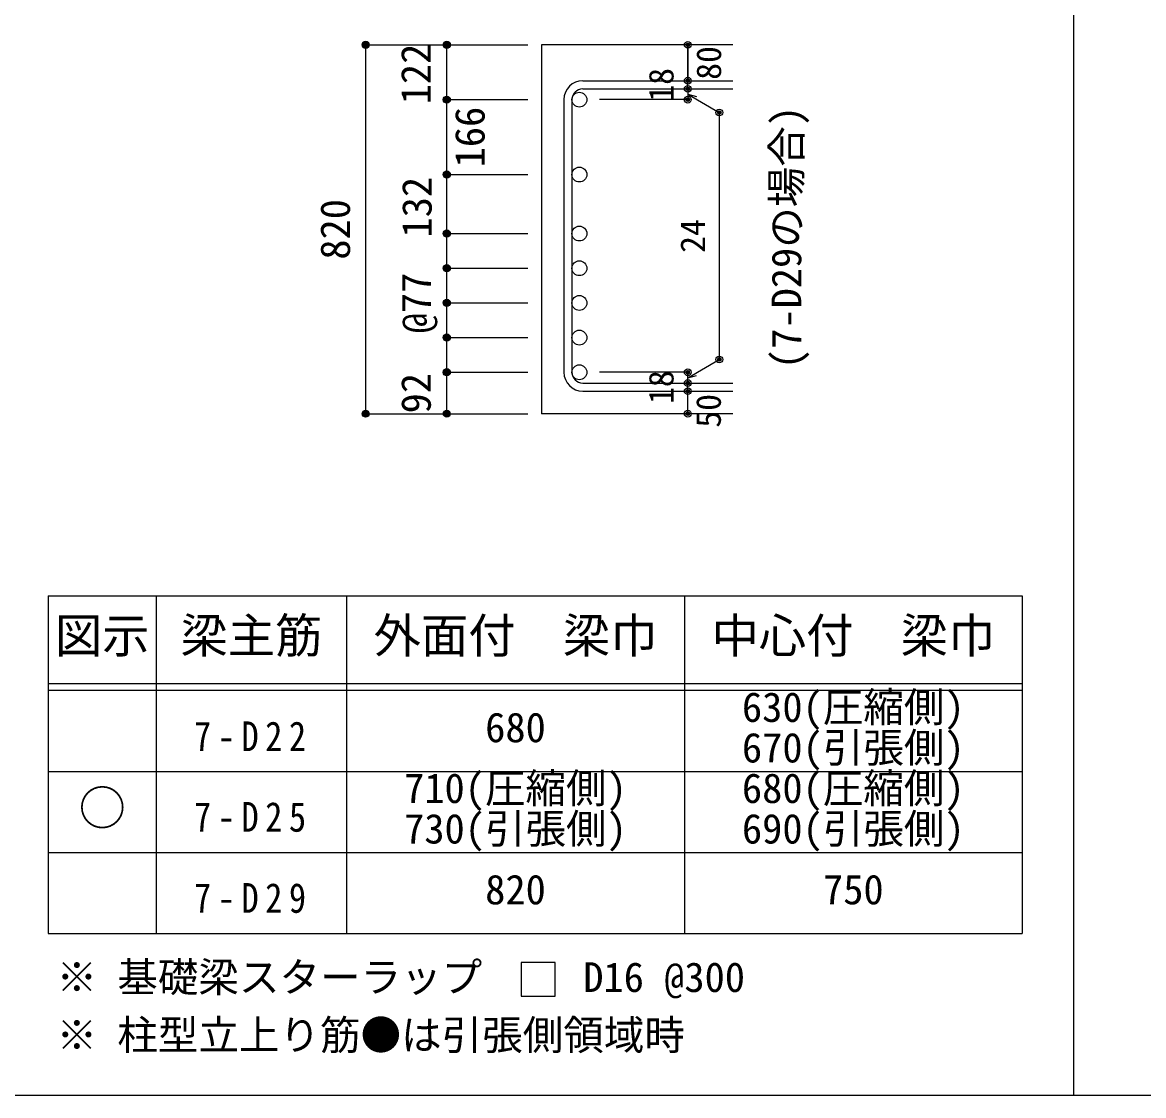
# Model space of a CAD drawing. Units: millimetres at full size, sheet at 1:30, with parts at other scales. Extents: x -5973 to 5954, y -4195 to 4201.
# Drawn here: x -3458 to -969, y -4195 to -1812 of the extents above; entities that cross this region are included whole.
import ezdxf
from ezdxf.enums import TextEntityAlignment as Align

# ---------------------------------------------------------------- set-up
doc = ezdxf.new("R2010")
doc.units = ezdxf.units.MM
doc.header["$LTSCALE"] = 30
doc.header["$PDMODE"] = 32
doc.header["$PDSIZE"] = 15
for name, color, linetype in [('0-1_躯体線', 2, 'Continuous'), ('0-5_基礎梁筋', 7, 'Continuous'), ('0-6_スタラップ筋', 7, 'Continuous'), ('0-7_文字', 4, 'Continuous'), ('0-D_寸法', 4, 'Continuous'), ('6-7_文字', 7, 'Continuous'), ('6-E_枠', 7, 'Continuous'), ('F-0_枠', 6, 'Continuous')]:
    doc.layers.add(name, color=color, linetype=linetype)
doc.styles.add('ＭＳ ゴシック', font='')
doc.styles.get('ＭＳ ゴシック').set_extended_font_data('MS Gothic')

msp = doc.modelspace()

# ---------------------------------------------------------------- linework, layer by layer
at = {"layer": '0-1_躯体線'}
for p, q in [((-1880.8, -1862.23), (-2305.8, -1862.23)), ((-2305.8, -1862.23), (-2305.8, -2681.23)), ((-1880.8, -2681.23), (-2305.8, -2681.23))]:
    msp.add_line(p, q, dxfattribs=at)
at = {"layer": '0-5_基礎梁筋', "color": 3}
for centre in [(-2221.3, -1983.93), (-2221.3, -2150.23), (-2221.3, -2281.23), (-2221.3, -2358.23), (-2221.3, -2435.23), (-2221.3, -2512.23), (-2221.3, -2589.23)]:
    msp.add_circle(centre, 16.5, dxfattribs=at)
at = {"layer": '0-6_スタラップ筋'}
for p, q in [((-2213.8, -1941.93), (-1880.8, -1941.93)), ((-2213.8, -1959.93), (-1880.8, -1959.93)), ((-2255.8, -1983.93), (-2255.8, -2589.23)), ((-2237.8, -1983.93), (-2237.8, -2589.23)), ((-2213.8, -2613.23), (-1880.8, -2613.23)), ((-2213.8, -2631.23), (-1880.8, -2631.23))]:
    msp.add_line(p, q, dxfattribs=at)
for centre, radius, start, end in [((-2213.8, -1983.93), 42, 90, 180), ((-2213.8, -1983.93), 24, 90, 180), ((-2213.8, -2589.23), 42, 180, 270), ((-2213.8, -2589.23), 24, 180, 270)]:
    msp.add_arc(centre, radius, start, end, dxfattribs=at)
at = {"layer": '0-D_寸法'}
for p, q in [((-2695.8, -1862.23), (-2515.8, -1862.23)), ((-2695.8, -1862.23), (-2515.8, -1862.23)), ((-2695.8, -1862.23), (-2695.8, -2681.23)), ((-2515.8, -1862.23), (-2335.8, -1862.23)), ((-2515.8, -1862.23), (-2335.8, -1862.23)), ((-2515.8, -2681.23), (-2515.8, -1862.23)), ((-1980.8, -1941.93), (-1980.8, -1862.23)), ((-1980.8, -1862.23), (-1980.8, -1941.93)), ((-1980.8, -1959.93), (-1980.8, -1941.93)), ((-1980.8, -1959.93), (-1980.8, -1983.93)), ((-2515.8, -1983.93), (-2335.8, -1983.93)), ((-2515.8, -1983.93), (-2335.8, -1983.93)), ((-1980.8, -1983.93), (-2176.89, -1983.93)), ((-1980.8, -1971.93), (-1910.74, -2012.38)), ((-1980.8, -1971.93), (-1961.48, -1977.1)), ((-1910.74, -2012.38), (-1910.74, -2560.78)), ((-2515.8, -2150.23), (-2335.8, -2150.23)), ((-2515.8, -2150.23), (-2335.8, -2150.23)), ((-2515.8, -2281.23), (-2335.8, -2281.23)), ((-2515.8, -2358.23), (-2335.8, -2358.23)), ((-2515.8, -2435.23), (-2335.8, -2435.23)), ((-2515.8, -2512.23), (-2335.8, -2512.23)), ((-1980.8, -2601.23), (-1910.74, -2560.78)), ((-2515.8, -2589.23), (-2335.8, -2589.23)), ((-1980.8, -2589.23), (-2176.89, -2589.23)), ((-1980.8, -2613.23), (-1980.8, -2589.23)), ((-1980.8, -2601.23), (-1961.48, -2596.05)), ((-1980.8, -2631.23), (-1980.8, -2613.23)), ((-1980.8, -2681.23), (-1980.8, -2631.23)), ((-2695.8, -2681.23), (-2515.8, -2681.23)), ((-2515.8, -2681.23), (-2335.8, -2681.23))]:
    msp.add_line(p, q, dxfattribs=at)
for centre, radius in [((-2695.8, -1862.23), 8), ((-2695.8, -1862.23), 7.2), ((-2695.8, -1862.23), 6.4), ((-2695.8, -1862.23), 5.6), ((-2695.8, -1862.23), 4.8), ((-2695.8, -1862.23), 4), ((-2695.8, -1862.23), 3.2), ((-2695.8, -1862.23), 2.4), ((-2695.8, -1862.23), 1.6), ((-2695.8, -1862.23), 0.8), ((-2515.8, -1862.23), 8), ((-2515.8, -1862.23), 7.2), ((-2515.8, -1862.23), 6.4), ((-2515.8, -1862.23), 5.6), ((-2515.8, -1862.23), 4.8), ((-2515.8, -1862.23), 4), ((-2515.8, -1862.23), 3.2), ((-2515.8, -1862.23), 2.4), ((-2515.8, -1862.23), 0.8), ((-1980.8, -1862.23), 4), ((-1980.8, -1862.23), 3.6), ((-1980.8, -1862.23), 3.2), ((-1980.8, -1862.23), 2.8), ((-1980.8, -1862.23), 2.4), ((-1980.8, -1862.23), 2), ((-1980.8, -1862.23), 1.6), ((-1980.8, -1862.23), 1.2), ((-1980.8, -1862.23), 0.8), ((-1980.8, -1862.23), 0.4), ((-1980.8, -1941.93), 4), ((-1980.8, -1941.93), 3.6), ((-1980.8, -1941.93), 3.2), ((-1980.8, -1941.93), 2.8), ((-1980.8, -1941.93), 2.4), ((-1980.8, -1941.93), 2), ((-1980.8, -1941.93), 1.6), ((-1980.8, -1941.93), 1.2), ((-1980.8, -1941.93), 0.8), ((-1980.8, -1959.93), 4), ((-1980.8, -1959.93), 3.6), ((-1980.8, -1959.93), 3.2), ((-1980.8, -1959.93), 2.8), ((-1980.8, -1959.93), 2.4), ((-1980.8, -1959.93), 2), ((-1980.8, -1959.93), 1.6), ((-1980.8, -1959.93), 1.2), ((-1980.8, -1959.93), 0.8), ((-1980.8, -1941.93), 0.4), ((-1980.8, -1959.93), 0.4), ((-2515.8, -1983.93), 8), ((-2515.8, -1983.93), 7.2), ((-2515.8, -1983.93), 6.4), ((-2515.8, -1983.93), 5.6), ((-2515.8, -1983.93), 4.8), ((-2515.8, -1983.93), 4), ((-2515.8, -1983.93), 3.2), ((-2515.8, -1983.93), 2.4), ((-2515.8, -1983.93), 1.6), ((-2515.8, -1983.93), 0.8), ((-1980.8, -1983.93), 4), ((-1980.8, -1983.93), 3.6), ((-1980.8, -1983.93), 3.2), ((-1980.8, -1983.93), 2.8), ((-1980.8, -1983.93), 2.4), ((-1980.8, -1983.93), 2), ((-1980.8, -1983.93), 1.6), ((-1980.8, -1983.93), 1.2), ((-1980.8, -1983.93), 0.8), ((-1980.8, -1983.93), 0.4), ((-1910.74, -2012.38), 4), ((-1910.74, -2012.38), 3.6), ((-1910.74, -2012.38), 3.2), ((-1910.74, -2012.38), 2.8), ((-1910.74, -2012.38), 2.4), ((-1910.74, -2012.38), 2), ((-1910.74, -2012.38), 1.6), ((-1910.74, -2012.38), 1.2), ((-1910.74, -2012.38), 0.8), ((-1910.74, -2012.38), 0.4), ((-2515.8, -2150.23), 8), ((-2515.8, -2150.23), 7.2), ((-2515.8, -2150.23), 6.4), ((-2515.8, -2150.23), 5.6), ((-2515.8, -2150.23), 4.8), ((-2515.8, -2150.23), 4), ((-2515.8, -2150.23), 3.2), ((-2515.8, -2150.23), 2.4), ((-2515.8, -2150.23), 1.6), ((-2515.8, -2150.23), 0.8), ((-2515.8, -2281.23), 8), ((-2515.8, -2281.23), 7.2), ((-2515.8, -2281.23), 6.4), ((-2515.8, -2281.23), 5.6), ((-2515.8, -2281.23), 4.8), ((-2515.8, -2281.23), 4), ((-2515.8, -2281.23), 3.2), ((-2515.8, -2281.23), 2.4), ((-2515.8, -2281.23), 1.6), ((-2515.8, -2281.23), 0.8), ((-2515.8, -2358.23), 8), ((-2515.8, -2358.23), 7.2), ((-2515.8, -2358.23), 6.4), ((-2515.8, -2358.23), 5.6), ((-2515.8, -2358.23), 4.8), ((-2515.8, -2358.23), 4), ((-2515.8, -2358.23), 3.2), ((-2515.8, -2358.23), 2.4), ((-2515.8, -2358.23), 1.6), ((-2515.8, -2358.23), 0.8), ((-2515.8, -2435.23), 8), ((-2515.8, -2435.23), 7.2), ((-2515.8, -2435.23), 6.4), ((-2515.8, -2435.23), 5.6), ((-2515.8, -2435.23), 4.8), ((-2515.8, -2435.23), 4), ((-2515.8, -2435.23), 3.2), ((-2515.8, -2435.23), 2.4), ((-2515.8, -2435.23), 1.6), ((-2515.8, -2435.23), 0.8), ((-2515.8, -2512.23), 8), ((-2515.8, -2512.23), 7.2), ((-2515.8, -2512.23), 6.4), ((-2515.8, -2512.23), 5.6), ((-2515.8, -2512.23), 4.8), ((-2515.8, -2512.23), 4), ((-2515.8, -2512.23), 3.2), ((-2515.8, -2512.23), 2.4), ((-2515.8, -2512.23), 1.6), ((-2515.8, -2512.23), 0.8), ((-1910.74, -2560.78), 4), ((-1910.74, -2560.78), 3.6), ((-1910.74, -2560.78), 3.2), ((-1910.74, -2560.78), 2.8), ((-1910.74, -2560.78), 2.4), ((-1910.74, -2560.78), 2), ((-1910.74, -2560.78), 1.6), ((-1910.74, -2560.78), 1.2), ((-1910.74, -2560.78), 0.8), ((-1910.74, -2560.78), 0.4), ((-2515.8, -2589.23), 8), ((-2515.8, -2589.23), 7.2), ((-2515.8, -2589.23), 6.4), ((-2515.8, -2589.23), 5.6), ((-2515.8, -2589.23), 4.8), ((-2515.8, -2589.23), 4), ((-2515.8, -2589.23), 3.2), ((-2515.8, -2589.23), 2.4), ((-2515.8, -2589.23), 1.6), ((-2515.8, -2589.23), 0.8), ((-1980.8, -2589.23), 4), ((-1980.8, -2589.23), 3.6), ((-1980.8, -2589.23), 3.2), ((-1980.8, -2589.23), 2.8), ((-1980.8, -2589.23), 2.4), ((-1980.8, -2589.23), 2), ((-1980.8, -2589.23), 1.6), ((-1980.8, -2589.23), 1.2), ((-1980.8, -2589.23), 0.8), ((-1980.8, -2613.23), 4), ((-1980.8, -2613.23), 3.6), ((-1980.8, -2613.23), 3.2), ((-1980.8, -2613.23), 2.8), ((-1980.8, -2613.23), 2.4), ((-1980.8, -2613.23), 2), ((-1980.8, -2613.23), 1.6), ((-1980.8, -2613.23), 1.2), ((-1980.8, -2613.23), 0.8), ((-1980.8, -2589.23), 0.4), ((-1980.8, -2613.23), 0.4), ((-1980.8, -2631.23), 4), ((-1980.8, -2631.23), 3.6), ((-1980.8, -2631.23), 3.2), ((-1980.8, -2631.23), 2.8), ((-1980.8, -2631.23), 2.4), ((-1980.8, -2631.23), 2), ((-1980.8, -2631.23), 1.6), ((-1980.8, -2631.23), 1.2), ((-1980.8, -2631.23), 0.8), ((-1980.8, -2631.23), 0.4), ((-2695.8, -2681.23), 7.2), ((-2695.8, -2681.23), 6.4), ((-2695.8, -2681.23), 5.6), ((-2695.8, -2681.23), 4.8), ((-2695.8, -2681.23), 4), ((-2695.8, -2681.23), 3.2), ((-2695.8, -2681.23), 2.4), ((-2695.8, -2681.23), 1.6), ((-2695.8, -2681.23), 0.8), ((-2515.8, -2681.23), 7.2), ((-2515.8, -2681.23), 6.4), ((-2515.8, -2681.23), 5.6), ((-2515.8, -2681.23), 4.8), ((-2515.8, -2681.23), 4), ((-2515.8, -2681.23), 3.2), ((-2515.8, -2681.23), 2.4), ((-2515.8, -2681.23), 1.6), ((-2515.8, -2681.23), 0.8), ((-1980.8, -2681.23), 4), ((-1980.8, -2681.23), 3.6), ((-1980.8, -2681.23), 3.2), ((-1980.8, -2681.23), 2.8), ((-1980.8, -2681.23), 2.4), ((-1980.8, -2681.23), 2), ((-1980.8, -2681.23), 1.6), ((-1980.8, -2681.23), 1.2), ((-1980.8, -2681.23), 0.8), ((-1980.8, -2681.23), 0.4)]:
    msp.add_circle(centre, radius, dxfattribs=at)
at = {"layer": '0-D_寸法', "color": 7}
for p in [(-2695.8, -1862.23), (-2515.8, -1862.23), (-1980.8, -1862.23), (-1980.8, -1941.93), (-1980.8, -1959.93), (-2515.8, -1983.93), (-1980.8, -1983.93), (-1910.74, -2012.38), (-2515.8, -2150.23), (-2515.8, -2281.23), (-2515.8, -2281.23), (-2515.8, -2358.23), (-2515.8, -2358.23), (-2515.8, -2435.23), (-2515.8, -2435.23), (-2515.8, -2512.23), (-2515.8, -2512.23), (-1910.74, -2560.78), (-2515.8, -2589.23), (-2515.8, -2589.23), (-1980.8, -2589.23), (-1980.8, -2589.23), (-1980.8, -2613.23), (-1980.8, -2631.23), (-2695.8, -2681.23), (-2515.8, -2681.23), (-1980.8, -2681.23)]:
    msp.add_point(p, dxfattribs=at)
at = {"layer": '6-7_文字'}
msp.add_lwpolyline([(-2350.24, -3974.75), (-2275.24, -3974.75), (-2275.24, -3899.75), (-2350.24, -3899.75)], close=True, dxfattribs=at)
at = {"layer": '6-E_枠', "color": 3}
for p, q in [((-3400.52, -3085.43), (-3400.52, -3835.43)), ((-3400.52, -3085.43), (-1238, -3085.43)), ((-1238, -3085.43), (-1238, -3835.43)), ((-3400.52, -3835.43), (-1238, -3835.43))]:
    msp.add_line(p, q, dxfattribs=at)
at = {"layer": '6-E_枠'}
for p, q in [((-3160.52, -3085.43), (-3160.52, -3835.43)), ((-2738, -3085.43), (-2738, -3835.43)), ((-1988, -3085.43), (-1988, -3835.43)), ((-3400.52, -3280.43), (-1238, -3280.43)), ((-3400.52, -3295.43), (-1238, -3295.43)), ((-3400.52, -3475.43), (-1238, -3475.43)), ((-3400.52, -3655.43), (-1238, -3655.43))]:
    msp.add_line(p, q, dxfattribs=at)
at = {"layer": 'F-0_枠', "color": 2}
msp.add_line((-1124.64, 4201.15), (-1124.64, -4195.24), dxfattribs=at)
at = {"layer": 'F-0_枠'}
msp.add_line((5954.1, -4195.24), (-5972.88, -4195.24), dxfattribs=at)

# ---------------------------------------------------------------- texts
at = {"layer": '0-7_文字', "color": 7, "style": 'ＭＳ ゴシック'}
msp.add_text('(7-D29の場合)', height=65.98, rotation=90, dxfattribs=at).set_placement((-1708.91, -2582.1), align=Align.BOTTOM_LEFT)
at = {"layer": '0-D_寸法', "style": 'ＭＳ ゴシック'}
for s, height, p in [('122', 65.98, (-2531.74, -1994.3)), ('80', 54.99, (-1890.2, -1939.83)), ('18', 54.99, (-1995.8, -1988.43)), ('166', 65.98, (-2411.9, -2134.34)), ('132', 65.98, (-2529.44, -2290)), ('820', 65.98, (-2710.8, -2339.23)), ('24', 54.99, (-1925.74, -2324.08)), ('@77', 65.98, (-2530.8, -2502.73)), ('92', 65.98, (-2531.49, -2680.52)), ('18', 54.99, (-1995.8, -2659.73)), ('50', 54.99, (-1890.8, -2712.23))]:
    msp.add_text(s, height=height, rotation=90, dxfattribs=at).set_placement(p, align=Align.BOTTOM_LEFT)
at = {"layer": '6-7_文字', "color": 2, "style": 'ＭＳ ゴシック'}
for s, p in [('図示', (-3385.52, -3235.43)), ('梁主筋', (-3106.76, -3235.43)), ('外面付\u3000梁巾', (-2678, -3235.43)), ('中心付\u3000梁巾', (-1928, -3235.43)), ('○', (-3333.02, -3617.93))]:
    msp.add_text(s, height=76.98, dxfattribs=at).set_placement(p, align=Align.BOTTOM_LEFT)
at = {"layer": '6-7_文字', "style": 'ＭＳ ゴシック'}
for s, p in [('630(圧縮側)', (-1860.5, -3385.43)), ('680', (-2430.5, -3430.43)), ('670(引張側)', (-1860.5, -3475.43)), ('710(圧縮側)', (-2610.5, -3565.43)), ('680(圧縮側)', (-1860.5, -3565.43)), ('730(引張側)', (-2610.5, -3655.43)), ('690(引張側)', (-1860.5, -3655.43)), ('820', (-2430.5, -3790.43)), ('750', (-1680.5, -3790.43)), ('※ 基礎梁スターラップ     D16 @300', (-3381.96, -3985.01)), ('※ 柱型立上り筋●は引張側領域時', (-3381.96, -4113.51))]:
    msp.add_text(s, height=65.98, dxfattribs=at).set_placement(p, align=Align.BOTTOM_LEFT)
at = {"layer": '6-7_文字', "char_height": 65.98, "attachment_point": 7, "style": 'ＭＳ ゴシック'}
for s, insert in [('\\T1.38;\\W0.85;7-D22', (-3076.76, -3430.43)), ('\\T1.38;\\W0.85;7-D25', (-3076.76, -3610.43)), ('\\T1.38;\\W0.85;7-D29', (-3076.76, -3790.43))]:
    msp.add_mtext(s, dxfattribs=dict(at, insert=insert))

doc.saveas('drawing.dxf')
